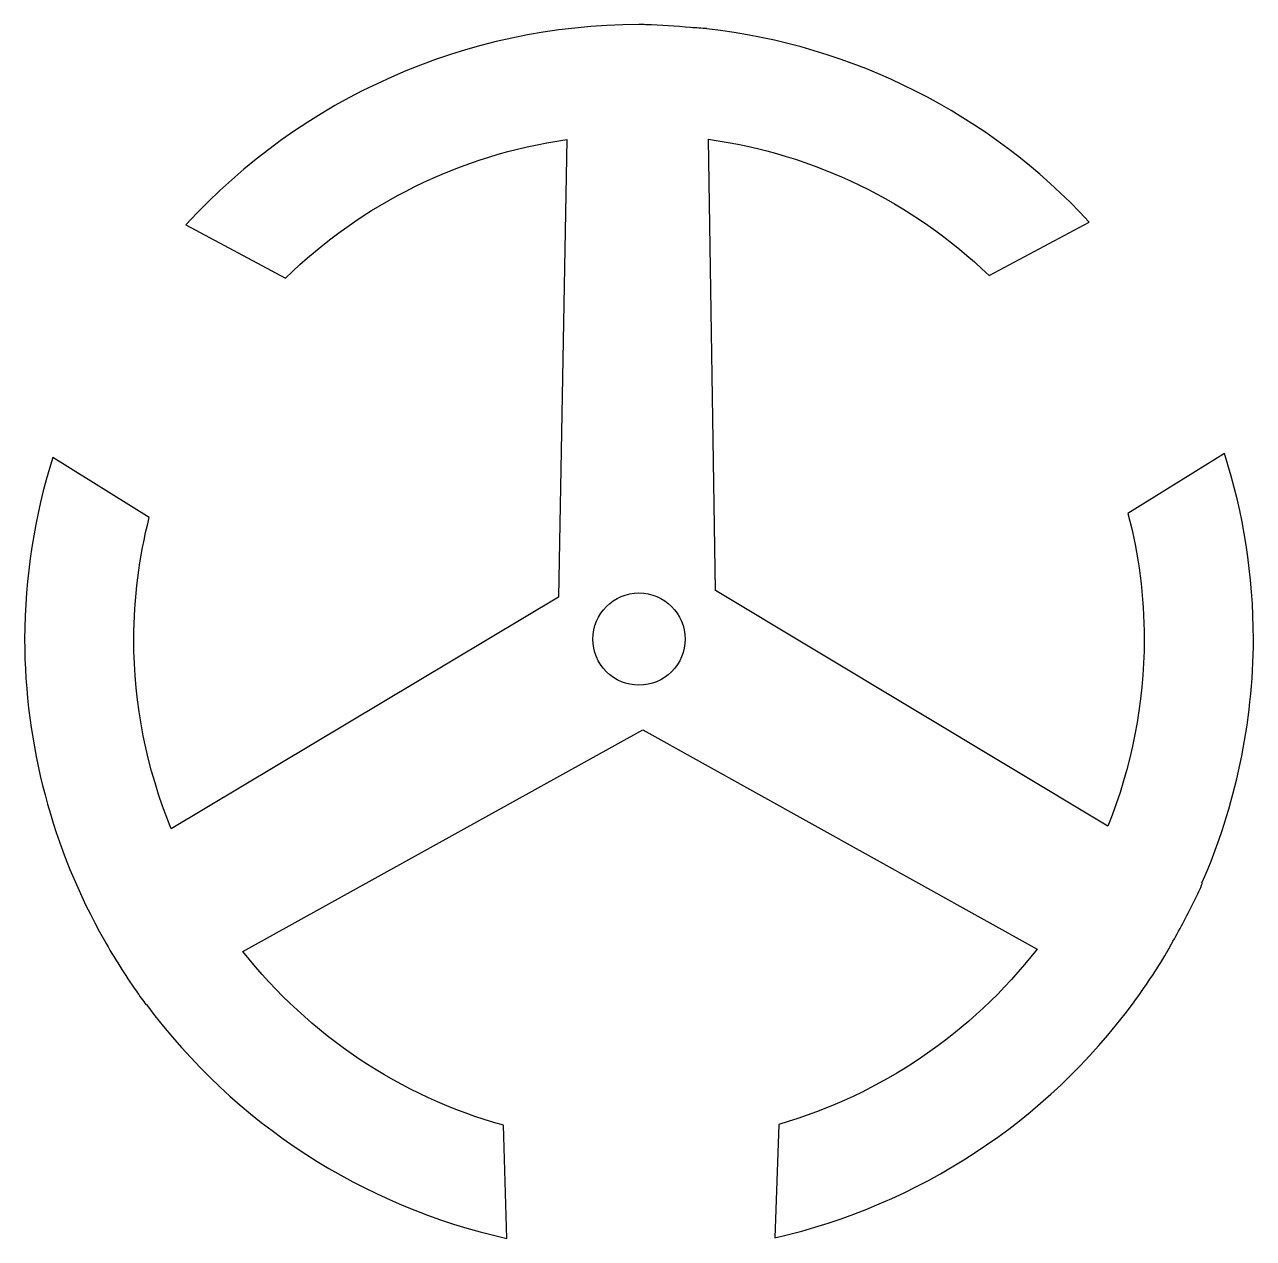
# Model space of a CAD drawing. Extents: x 0 to 30.6, y 0 to 30.3.
import ezdxf

# ---------------------------------------------------------------- set-up
doc = ezdxf.new("R2010")
doc.units = 0
doc.layers.add('Layer_1', color=7, linetype='CONTINUOUS')

msp = doc.modelspace()

# ---------------------------------------------------------------- linework, layer by layer
at = {"layer": 'Layer_1', "color": 7}
for p, q in [((15.32047, 30.264638), (15.320476, 30.264045)), ((13.516901, 27.398812), (13.314053, 15.988116)), ((15.320476, 16.093385), (15.320476, 16.093385)), ((27.010103, 10.277349), (17.228236, 16.158268)), ((5.442692, 7.157524), (15.419138, 12.683463))]:
    msp.add_line(p, q, dxfattribs=at)
for points in [[(15.320476, 30.264045), (11.020756, 30.25779), (6.921559, 28.445011), (4.023871, 25.268373)], [(15.492451, 30.261815), (15.435129, 30.263078), (15.377802, 30.264019), (15.32047, 30.264638)], [(16.608659, 30.189058), (16.237599, 30.22689), (15.865282, 30.251158), (15.492451, 30.261815)], [(17.008842, 30.163094), (16.875567, 30.173494), (16.742161, 30.18215), (16.608659, 30.189058)], [(17.008842, 30.159143), (17.008842, 30.159143), (17.008842, 30.163094), (17.008842, 30.163094)], [(26.548184, 25.339295), (24.050058, 28.038907), (20.664097, 29.749698), (17.008842, 30.159143)], [(6.502685, 23.938288), (8.414447, 25.806685), (10.870925, 27.018609), (13.516901, 27.398812)], [(17.228236, 16.158268), (17.228236, 16.158268), (17.051847, 27.405247), (17.051847, 27.405247)], [(17.051847, 27.405247), (19.684982, 27.039477), (22.134948, 25.850194), (24.051178, 24.007573)], [(4.023871, 25.268373), (4.023871, 25.268373), (6.502685, 23.938288), (6.502685, 23.938288)], [(24.051178, 24.007573), (24.051178, 24.007573), (26.548184, 25.339295), (26.548184, 25.339295)], [(0.701144, 19.470146), (0.241915, 18.004943), (0.005559, 16.479029), (0, 14.943555)], [(3.106649, 17.971941), (3.106649, 17.971941), (0.701144, 19.470146), (0.701144, 19.470146)], [(29.920523, 19.570278), (29.920523, 19.570278), (27.513362, 18.078141), (27.513362, 18.078141)], [(30.64096, 14.943386), (30.639321, 16.513488), (30.396338, 18.074008), (29.920523, 19.570278)], [(2.721348, 14.943555), (2.726558, 15.964903), (2.855941, 16.981828), (3.106649, 17.971941)], [(27.513362, 18.078141), (27.779838, 17.05442), (27.916328, 16.001215), (27.919609, 14.943386)], [(13.314053, 15.988116), (13.314053, 15.988116), (3.657312, 10.209729), (3.657312, 10.209729)], [(14.17064, 14.943555), (14.170734, 15.578552), (14.685479, 16.093294), (15.320476, 16.093385)], [(15.320476, 16.093385), (15.955472, 16.093294), (16.470217, 15.578552), (16.470311, 14.943555)], [(0, 14.943555), (0.006336, 12.310262), (0.691296, 9.723052), (1.988783, 7.43159)], [(3.657312, 10.209729), (3.043241, 11.71263), (2.725425, 13.320048), (2.721348, 14.943555)], [(14.50728, 14.130204), (14.291638, 14.345945), (14.170543, 14.638521), (14.17064, 14.943555)], [(16.470311, 14.943555), (16.470408, 14.638521), (16.349313, 14.345945), (16.133671, 14.130204)], [(27.919609, 14.943386), (27.915272, 13.344418), (27.60661, 11.760891), (27.010103, 10.277349)], [(29.358282, 8.865138), (30.196427, 10.782371), (30.632958, 12.85097), (30.64096, 14.943386)], [(15.320476, 13.793189), (15.015442, 13.793233), (14.722922, 13.914463), (14.50728, 14.130204)], [(16.133671, 14.130204), (15.91803, 13.914463), (15.62551, 13.793233), (15.320476, 13.793189)], [(15.419138, 12.683463), (15.419138, 12.683463), (25.245653, 7.213206), (25.245653, 7.213206)], [(29.179128, 8.438559), (29.245894, 8.576855), (29.310577, 8.716147), (29.373155, 8.856389)], [(29.373155, 8.856389), (29.373155, 8.856389), (29.358282, 8.865138), (29.358282, 8.865138)], [(28.632872, 7.408335), (28.827965, 7.744686), (29.010182, 8.088343), (29.179128, 8.438559)], [(1.988783, 7.43159), (2.234019, 6.996419), (2.500391, 6.573503), (2.786944, 6.164356)], [(28.47743, 7.122246), (28.530256, 7.217056), (28.582073, 7.312424), (28.632872, 7.408335)], [(11.939318, 2.820022), (9.368935, 3.541069), (7.094017, 5.059929), (5.442692, 7.157524)], [(25.245653, 7.213206), (23.61381, 5.112531), (21.358971, 3.58223), (18.804151, 2.841528)], [(27.6484, 5.875953), (27.944884, 6.277628), (28.221558, 6.693555), (28.47743, 7.122246)], [(2.786944, 6.164356), (2.866953, 6.049138), (2.94854, 5.935025), (3.031682, 5.822048)], [(3.031682, 5.822048), (3.031682, 5.822048), (3.043253, 5.828539), (3.043253, 5.828539)], [(3.043253, 5.828539), (5.239218, 2.868301), (8.428772, 0.79895), (12.026959, 0.000001)], [(18.709891, 0.016003), (22.296228, 0.832998), (25.468935, 2.912977), (27.6484, 5.875953)], [(12.026959, 0.000001), (12.026959, 0.000001), (11.939318, 2.820022), (11.939318, 2.820022)], [(18.804151, 2.841528), (18.804151, 2.841528), (18.709891, 0.016003), (18.709891, 0.016003)]]:
    msp.add_open_spline(points, degree=3, dxfattribs=at)

doc.saveas('drawing.dxf')
